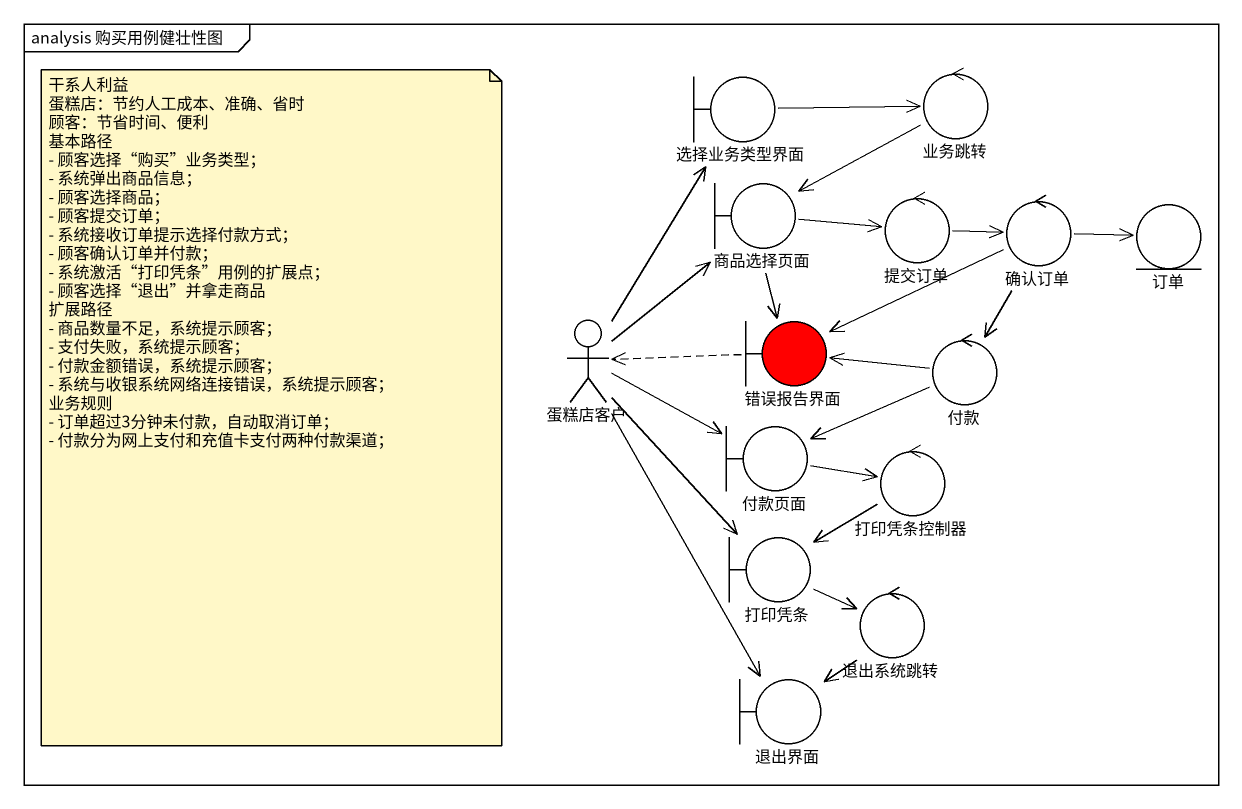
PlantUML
@startuml
mainframe analysis 购买用例健壮性图
boundary 选择业务类型界面
control 业务跳转
boundary 商品选择页面
control 提交订单
control 确认订单
entity 订单
actor 蛋糕店客户
boundary 错误报告界面 #FF0000
control 付款
boundary 付款页面
control 打印凭条控制器
boundary 打印凭条
control 退出系统跳转
boundary 退出界面
选择业务类型界面 -right-> 业务跳转
业务跳转 -left-> 商品选择页面
商品选择页面 -right-> 提交订单
商品选择页面 --> 错误报告界面
提交订单 -right-> 确认订单
确认订单 -right-> 订单
确认订单 -left-> 错误报告界面
确认订单 --> 付款
蛋糕店客户 -up-> 选择业务类型界面
蛋糕店客户 -up-> 商品选择页面
蛋糕店客户 -right-> 付款页面
蛋糕店客户 --> 打印凭条
蛋糕店客户 --> 退出界面
错误报告界面 .left.> 蛋糕店客户
付款 -left-> 错误报告界面
付款 -left-> 付款页面
付款页面 -right-> 打印凭条控制器
打印凭条控制器 --> 打印凭条
打印凭条 -right-> 退出系统跳转
退出系统跳转 --> 退出界面
note as N1
  干系人利益
  蛋糕店：节约人工成本、准确、省时
  顾客：节省时间、便利
  基本路径
  - 顾客选择“购买”业务类型；
  - 系统弹出商品信息；
  - 顾客选择商品；
  - 顾客提交订单；
  - 系统接收订单提示选择付款方式；
  - 顾客确认订单并付款；
  - 系统激活“打印凭条”用例的扩展点；
  - 顾客选择“退出”并拿走商品
  扩展路径
  - 商品数量不足，系统提示顾客；
  - 支付失败，系统提示顾客；
  - 付款金额错误，系统提示顾客；
  - 系统与收银系统网络连接错误，系统提示顾客；
  业务规则
  - 订单超过3分钟未付款，自动取消订单；
  - 付款分为网上支付和充值卡支付两种付款渠道；
end note
@enduml
